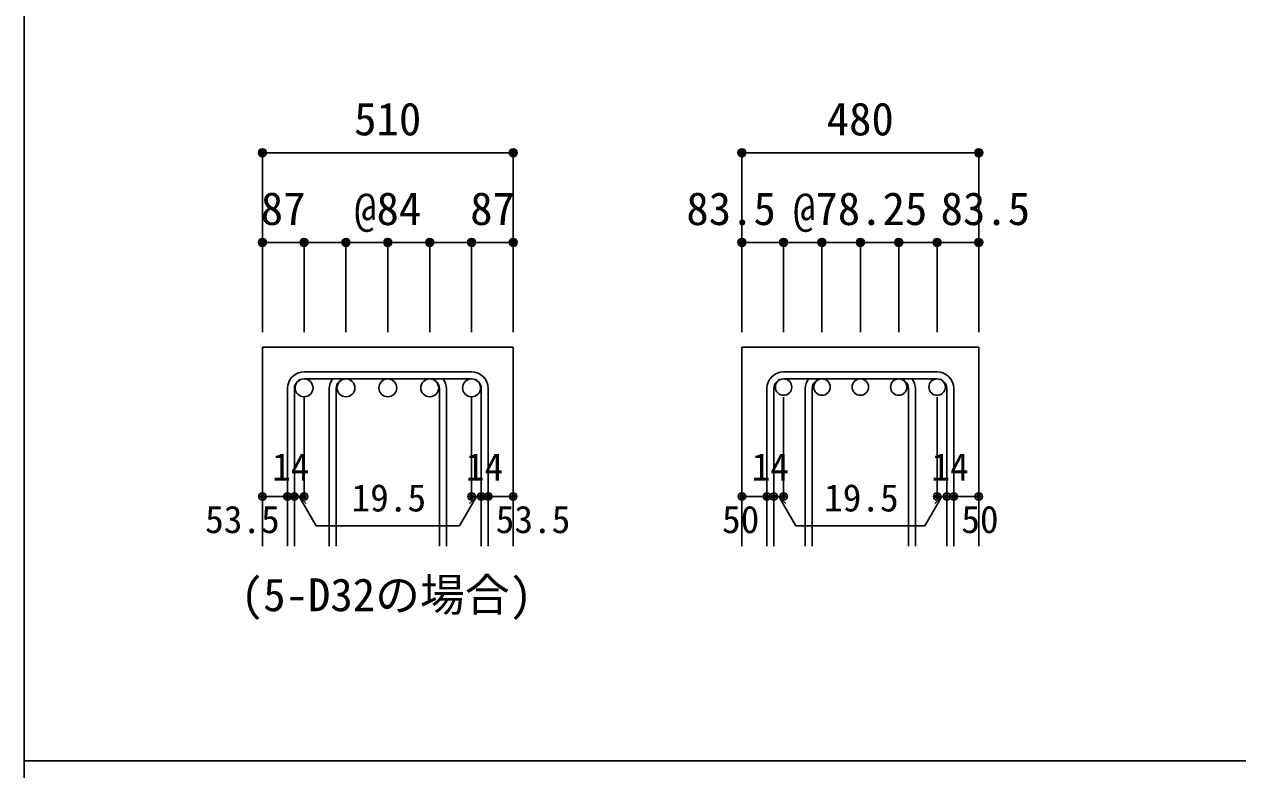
# Model space of a CAD drawing. Units: millimetres at full size, sheet at 1:30. Extents: x -5973 to 5954, y -4195 to 4201.
# Drawn here: x -5973 to -3539, y -15 to 1481 of the extents above; entities that cross this region are included whole.
import ezdxf
from ezdxf.enums import TextEntityAlignment as Align

# ---------------------------------------------------------------- set-up
doc = ezdxf.new("R2010")
doc.units = ezdxf.units.MM
doc.header["$LTSCALE"] = 30
doc.header["$PDMODE"] = 32
doc.header["$PDSIZE"] = 15
for name, color, linetype in [('0-1_躯体線', 2, 'Continuous'), ('0-5_基礎梁筋', 7, 'Continuous'), ('0-6_スタラップ筋', 7, 'Continuous'), ('0-7_文字', 4, 'Continuous'), ('0-D_寸法', 4, 'Continuous'), ('F-0_枠', 6, 'Continuous')]:
    doc.layers.add(name, color=color, linetype=linetype)
doc.styles.add('ＭＳ ゴシック', font='')
doc.styles.get('ＭＳ ゴシック').set_extended_font_data('MS Gothic')

msp = doc.modelspace()

# ---------------------------------------------------------------- linework, layer by layer
at = {"layer": '0-1_躯体線'}
for p, q in [((-5495.14, 833.3), (-5495.14, 433.3)), ((-5495.14, 833.3), (-4992.14, 833.3)), ((-4992.14, 833.3), (-4992.14, 433.3)), ((-4533.3, 833.3), (-4533.3, 433.3)), ((-4533.3, 833.3), (-4058.3, 833.3)), ((-4058.3, 833.3), (-4058.3, 433.3))]:
    msp.add_line(p, q, dxfattribs=at)
at = {"layer": '0-5_基礎梁筋', "color": 3}
for centre, radius in [((-5411.64, 751.3), 18), ((-5327.64, 751.3), 18), ((-5243.64, 751.3), 18), ((-5159.64, 751.3), 18), ((-5075.64, 751.3), 18), ((-4449.8, 752.8), 16.5), ((-4372.8, 752.8), 16.5), ((-4295.8, 752.8), 16.5), ((-4218.8, 752.8), 16.5), ((-4141.8, 752.8), 16.5)]:
    msp.add_circle(centre, radius, dxfattribs=at)
at = {"layer": '0-6_スタラップ筋'}
for p, q in [((-5075.64, 783.3), (-5411.64, 783.3)), ((-4141.8, 783.3), (-4449.8, 783.3)), ((-5075.64, 769.3), (-5411.64, 769.3)), ((-4141.8, 769.3), (-4449.8, 769.3)), ((-5445.14, 749.8), (-5445.14, 433.3)), ((-5431.14, 749.8), (-5431.14, 433.3)), ((-5361.14, 749.8), (-5361.14, 433.3)), ((-5347.14, 749.8), (-5347.14, 433.3)), ((-5140.14, 749.8), (-5140.14, 433.3)), ((-5126.14, 749.8), (-5126.14, 433.3)), ((-5056.14, 749.8), (-5056.14, 433.3)), ((-5042.14, 749.8), (-5042.14, 433.3)), ((-4483.3, 749.8), (-4483.3, 433.3)), ((-4469.3, 749.8), (-4469.3, 433.3)), ((-4406.3, 749.8), (-4406.3, 433.3)), ((-4392.3, 749.8), (-4392.3, 433.3)), ((-4199.3, 749.8), (-4199.3, 433.3)), ((-4185.3, 749.8), (-4185.3, 433.3)), ((-4122.3, 749.8), (-4122.3, 433.3)), ((-4108.3, 749.8), (-4108.3, 433.3))]:
    msp.add_line(p, q, dxfattribs=at)
for centre, radius, start, end in [((-5411.64, 749.8), 33.5, 90, 180), ((-5075.64, 749.8), 33.5, 0, 90), ((-4449.8, 749.8), 33.5, 90, 180), ((-4141.8, 749.8), 33.5, 0, 90), ((-5411.64, 749.8), 19.5, 90, 180), ((-5327.64, 749.8), 33.5, 144.40235, 180), ((-5327.64, 749.8), 19.5, 90, 180), ((-5159.64, 749.8), 19.5, 0, 90), ((-5159.64, 749.8), 33.5, 0, 35.59765), ((-5075.64, 749.8), 19.5, 0, 90), ((-4449.8, 749.8), 19.5, 90, 180), ((-4372.8, 749.8), 33.5, 144.40235, 180), ((-4372.8, 749.8), 19.5, 90, 180), ((-4218.8, 749.8), 19.5, 0, 90), ((-4218.8, 749.8), 33.5, 0, 35.59765), ((-4141.8, 749.8), 19.5, 0, 90)]:
    msp.add_arc(centre, radius, start, end, dxfattribs=at)
at = {"layer": '0-D_寸法'}
for p, q in [((-5495.14, 1223.3), (-5495.14, 1043.3)), ((-5495.14, 1223.3), (-4992.14, 1223.3)), ((-4992.14, 1223.3), (-4992.14, 1043.3)), ((-4533.3, 1223.3), (-4533.3, 1043.3)), ((-4533.3, 1223.3), (-4058.3, 1223.3)), ((-4533.3, 1223.3), (-4058.3, 1223.3)), ((-4058.3, 1223.3), (-4058.3, 1043.3)), ((-5411.64, 1043.3), (-5495.14, 1043.3)), ((-5495.14, 1043.3), (-5495.14, 863.3)), ((-5243.64, 1043.3), (-5411.64, 1043.3)), ((-5411.64, 1043.3), (-5411.64, 863.3)), ((-5327.64, 1043.3), (-5327.64, 863.3)), ((-5243.64, 1043.3), (-5243.64, 863.3)), ((-5075.64, 1043.3), (-5243.64, 1043.3)), ((-5159.64, 1043.3), (-5159.64, 863.3)), ((-4992.14, 1043.3), (-5075.64, 1043.3)), ((-5075.64, 1043.3), (-5075.64, 863.3)), ((-4992.14, 1043.3), (-4992.14, 863.3)), ((-4449.8, 1043.3), (-4533.3, 1043.3)), ((-4533.3, 1043.3), (-4533.3, 863.3)), ((-4295.8, 1043.3), (-4449.8, 1043.3)), ((-4449.8, 1043.3), (-4449.8, 863.3)), ((-4372.8, 1043.3), (-4372.8, 863.3)), ((-4141.8, 1043.3), (-4295.8, 1043.3)), ((-4295.8, 1043.3), (-4295.8, 863.3)), ((-4218.8, 1043.3), (-4218.8, 863.3)), ((-4058.3, 1043.3), (-4141.8, 1043.3)), ((-4141.8, 1043.3), (-4141.8, 863.3)), ((-4058.3, 1043.3), (-4058.3, 863.3)), ((-5411.64, 533.3), (-5411.64, 732.63)), ((-5075.64, 533.3), (-5075.64, 732.63)), ((-4449.8, 533.3), (-4449.8, 732.63)), ((-4141.8, 533.3), (-4141.8, 732.63)), ((-5495.14, 533.3), (-5445.14, 533.3)), ((-5445.14, 533.3), (-5411.64, 533.3)), ((-5421.39, 533.3), (-5407.24, 519.16)), ((-5421.39, 533.3), (-5387.16, 474.02)), ((-5065.89, 533.3), (-5100.11, 474.02)), ((-5065.89, 533.3), (-5080.03, 519.16)), ((-5075.64, 533.3), (-4992.14, 533.3)), ((-5056.14, 533.3), (-5042.14, 533.3)), ((-4533.3, 533.3), (-4483.3, 533.3)), ((-4483.3, 533.3), (-4449.8, 533.3)), ((-4459.55, 533.3), (-4445.41, 519.16)), ((-4459.55, 533.3), (-4425.33, 474.02)), ((-4132.05, 533.3), (-4166.27, 474.02)), ((-4132.05, 533.3), (-4146.19, 519.16)), ((-4141.8, 533.3), (-4058.3, 533.3)), ((-4122.3, 533.3), (-4108.3, 533.3)), ((-5387.16, 474.02), (-5100.11, 474.02)), ((-4425.33, 474.02), (-4166.27, 474.02))]:
    msp.add_line(p, q, dxfattribs=at)
for points in [[(-4992.14, 1223.3), (-4992.14, 1043.3), (-4992.14, 863.3)], [(-4058.3, 1223.3), (-4058.3, 1043.3), (-4058.3, 863.3)]]:
    msp.add_lwpolyline(points, dxfattribs=at)
for centre, radius in [((-5495.14, 1223.3), 8), ((-5495.14, 1223.3), 7.2), ((-5495.14, 1223.3), 6.4), ((-5495.14, 1223.3), 5.6), ((-5495.14, 1223.3), 4.8), ((-5495.14, 1223.3), 4), ((-5495.14, 1223.3), 3.2), ((-5495.14, 1223.3), 2.4), ((-5495.14, 1223.3), 1.6), ((-5495.14, 1223.3), 0.8), ((-4992.14, 1223.3), 8), ((-4992.14, 1223.3), 7.2), ((-4992.14, 1223.3), 6.4), ((-4992.14, 1223.3), 5.6), ((-4992.14, 1223.3), 4.8), ((-4992.14, 1223.3), 4), ((-4992.14, 1223.3), 3.2), ((-4992.14, 1223.3), 2.4), ((-4992.14, 1223.3), 1.6), ((-4992.14, 1223.3), 0.8), ((-4533.3, 1223.3), 8), ((-4533.3, 1223.3), 7.2), ((-4533.3, 1223.3), 6.4), ((-4533.3, 1223.3), 5.6), ((-4533.3, 1223.3), 4.8), ((-4533.3, 1223.3), 4), ((-4533.3, 1223.3), 3.2), ((-4533.3, 1223.3), 2.4), ((-4533.3, 1223.3), 1.6), ((-4533.3, 1223.3), 0.8), ((-4058.3, 1223.3), 8), ((-4058.3, 1223.3), 7.2), ((-4058.3, 1223.3), 6.4), ((-4058.3, 1223.3), 5.6), ((-4058.3, 1223.3), 4.8), ((-4058.3, 1223.3), 4), ((-4058.3, 1223.3), 3.2), ((-4058.3, 1223.3), 2.4), ((-4058.3, 1223.3), 1.6), ((-4058.3, 1223.3), 0.8), ((-5495.14, 1043.3), 8), ((-5495.14, 1043.3), 7.2), ((-5495.14, 1043.3), 6.4), ((-5495.14, 1043.3), 5.6), ((-5495.14, 1043.3), 4.8), ((-5495.14, 1043.3), 4), ((-5411.64, 1043.3), 8), ((-5411.64, 1043.3), 7.2), ((-5411.64, 1043.3), 6.4), ((-5411.64, 1043.3), 5.6), ((-5411.64, 1043.3), 4.8), ((-5411.64, 1043.3), 4), ((-5327.64, 1043.3), 8), ((-5327.64, 1043.3), 7.2), ((-5327.64, 1043.3), 6.4), ((-5327.64, 1043.3), 5.6), ((-5327.64, 1043.3), 4.8), ((-5327.64, 1043.3), 4), ((-5243.64, 1043.3), 8), ((-5243.64, 1043.3), 7.2), ((-5243.64, 1043.3), 6.4), ((-5243.64, 1043.3), 5.6), ((-5243.64, 1043.3), 4.8), ((-5243.64, 1043.3), 4), ((-5159.64, 1043.3), 8), ((-5159.64, 1043.3), 7.2), ((-5159.64, 1043.3), 6.4), ((-5159.64, 1043.3), 5.6), ((-5159.64, 1043.3), 4.8), ((-5159.64, 1043.3), 4), ((-5075.64, 1043.3), 8), ((-5075.64, 1043.3), 7.2), ((-5075.64, 1043.3), 6.4), ((-5075.64, 1043.3), 5.6), ((-5075.64, 1043.3), 4.8), ((-5075.64, 1043.3), 4), ((-4992.14, 1043.3), 8), ((-4992.14, 1043.3), 7.2), ((-4992.14, 1043.3), 6.4), ((-4992.14, 1043.3), 5.6), ((-4992.14, 1043.3), 4.8), ((-4992.14, 1043.3), 4), ((-4533.3, 1043.3), 8), ((-4533.3, 1043.3), 7.2), ((-4533.3, 1043.3), 6.4), ((-4533.3, 1043.3), 5.6), ((-4533.3, 1043.3), 4.8), ((-4533.3, 1043.3), 4), ((-4449.8, 1043.3), 8), ((-4449.8, 1043.3), 7.2), ((-4449.8, 1043.3), 6.4), ((-4449.8, 1043.3), 5.6), ((-4449.8, 1043.3), 4.8), ((-4449.8, 1043.3), 4), ((-4372.8, 1043.3), 8), ((-4372.8, 1043.3), 7.2), ((-4372.8, 1043.3), 6.4), ((-4372.8, 1043.3), 5.6), ((-4372.8, 1043.3), 4.8), ((-4372.8, 1043.3), 4), ((-4295.8, 1043.3), 8), ((-4295.8, 1043.3), 7.2), ((-4295.8, 1043.3), 6.4), ((-4295.8, 1043.3), 5.6), ((-4295.8, 1043.3), 4.8), ((-4295.8, 1043.3), 4), ((-4218.8, 1043.3), 8), ((-4218.8, 1043.3), 7.2), ((-4218.8, 1043.3), 6.4), ((-4218.8, 1043.3), 5.6), ((-4218.8, 1043.3), 4.8), ((-4218.8, 1043.3), 4), ((-4141.8, 1043.3), 8), ((-4141.8, 1043.3), 7.2), ((-4141.8, 1043.3), 6.4), ((-4141.8, 1043.3), 5.6), ((-4141.8, 1043.3), 4.8), ((-4141.8, 1043.3), 4), ((-4058.3, 1043.3), 8), ((-4058.3, 1043.3), 7.2), ((-4058.3, 1043.3), 6.4), ((-4058.3, 1043.3), 5.6), ((-4058.3, 1043.3), 4.8), ((-4058.3, 1043.3), 4), ((-5495.14, 1043.3), 3.2), ((-5495.14, 1043.3), 2.4), ((-5495.14, 1043.3), 1.6), ((-5495.14, 1043.3), 0.8), ((-5411.64, 1043.3), 3.2), ((-5411.64, 1043.3), 2.4), ((-5411.64, 1043.3), 1.6), ((-5411.64, 1043.3), 0.8), ((-5327.64, 1043.3), 3.2), ((-5327.64, 1043.3), 2.4), ((-5327.64, 1043.3), 1.6), ((-5327.64, 1043.3), 0.8), ((-5243.64, 1043.3), 3.2), ((-5243.64, 1043.3), 2.4), ((-5243.64, 1043.3), 1.6), ((-5243.64, 1043.3), 0.8), ((-5159.64, 1043.3), 3.2), ((-5159.64, 1043.3), 2.4), ((-5159.64, 1043.3), 1.6), ((-5159.64, 1043.3), 0.8), ((-5075.64, 1043.3), 3.2), ((-5075.64, 1043.3), 2.4), ((-5075.64, 1043.3), 1.6), ((-5075.64, 1043.3), 0.8), ((-4992.14, 1043.3), 3.2), ((-4992.14, 1043.3), 2.4), ((-4992.14, 1043.3), 1.6), ((-4992.14, 1043.3), 0.8), ((-4533.3, 1043.3), 3.2), ((-4533.3, 1043.3), 2.4), ((-4533.3, 1043.3), 1.6), ((-4533.3, 1043.3), 0.8), ((-4449.8, 1043.3), 3.2), ((-4449.8, 1043.3), 2.4), ((-4449.8, 1043.3), 1.6), ((-4449.8, 1043.3), 0.8), ((-4372.8, 1043.3), 3.2), ((-4372.8, 1043.3), 2.4), ((-4372.8, 1043.3), 1.6), ((-4372.8, 1043.3), 0.8), ((-4295.8, 1043.3), 3.2), ((-4295.8, 1043.3), 2.4), ((-4295.8, 1043.3), 1.6), ((-4295.8, 1043.3), 0.8), ((-4218.8, 1043.3), 3.2), ((-4218.8, 1043.3), 2.4), ((-4218.8, 1043.3), 1.6), ((-4218.8, 1043.3), 0.8), ((-4141.8, 1043.3), 3.2), ((-4141.8, 1043.3), 2.4), ((-4141.8, 1043.3), 1.6), ((-4141.8, 1043.3), 0.8), ((-4058.3, 1043.3), 3.2), ((-4058.3, 1043.3), 2.4), ((-4058.3, 1043.3), 1.6), ((-4058.3, 1043.3), 0.8), ((-5495.14, 533.3), 4), ((-5495.14, 533.3), 3.6), ((-5495.14, 533.3), 3.2), ((-5495.14, 533.3), 2.8), ((-5495.14, 533.3), 2.4), ((-5445.14, 533.3), 4), ((-5445.14, 533.3), 3.6), ((-5445.14, 533.3), 3.2), ((-5445.14, 533.3), 2.8), ((-5445.14, 533.3), 2.4), ((-5431.14, 533.3), 4), ((-5431.14, 533.3), 3.6), ((-5431.14, 533.3), 3.2), ((-5431.14, 533.3), 2.8), ((-5431.14, 533.3), 2.4), ((-5411.64, 533.3), 4), ((-5411.64, 533.3), 3.6), ((-5411.64, 533.3), 3.2), ((-5411.64, 533.3), 2.8), ((-5411.64, 533.3), 2.4), ((-5075.64, 533.3), 4), ((-5075.64, 533.3), 3.6), ((-5075.64, 533.3), 3.2), ((-5075.64, 533.3), 2.8), ((-5075.64, 533.3), 2.4), ((-5056.14, 533.3), 4), ((-5056.14, 533.3), 3.6), ((-5056.14, 533.3), 3.2), ((-5056.14, 533.3), 2.8), ((-5056.14, 533.3), 2.4), ((-5042.14, 533.3), 4), ((-5042.14, 533.3), 3.6), ((-5042.14, 533.3), 3.2), ((-5042.14, 533.3), 2.8), ((-5042.14, 533.3), 2.4), ((-4992.14, 533.3), 4), ((-4992.14, 533.3), 3.6), ((-4992.14, 533.3), 3.2), ((-4992.14, 533.3), 2.8), ((-4992.14, 533.3), 2.4), ((-4533.3, 533.3), 4), ((-4533.3, 533.3), 3.6), ((-4533.3, 533.3), 3.2), ((-4533.3, 533.3), 2.8), ((-4533.3, 533.3), 2.4), ((-4483.3, 533.3), 4), ((-4483.3, 533.3), 3.6), ((-4483.3, 533.3), 3.2), ((-4483.3, 533.3), 2.8), ((-4483.3, 533.3), 2.4), ((-4469.3, 533.3), 4), ((-4469.3, 533.3), 3.6), ((-4469.3, 533.3), 3.2), ((-4469.3, 533.3), 2.8), ((-4469.3, 533.3), 2.4), ((-4449.8, 533.3), 4), ((-4449.8, 533.3), 3.6), ((-4449.8, 533.3), 3.2), ((-4449.8, 533.3), 2.8), ((-4449.8, 533.3), 2.4), ((-4141.8, 533.3), 4), ((-4141.8, 533.3), 3.6), ((-4141.8, 533.3), 3.2), ((-4141.8, 533.3), 2.8), ((-4141.8, 533.3), 2.4), ((-4122.3, 533.3), 4), ((-4122.3, 533.3), 3.6), ((-4122.3, 533.3), 3.2), ((-4122.3, 533.3), 2.8), ((-4122.3, 533.3), 2.4), ((-4108.3, 533.3), 4), ((-4108.3, 533.3), 3.6), ((-4108.3, 533.3), 3.2), ((-4108.3, 533.3), 2.8), ((-4108.3, 533.3), 2.4), ((-4058.3, 533.3), 4), ((-4058.3, 533.3), 3.6), ((-4058.3, 533.3), 3.2), ((-4058.3, 533.3), 2.8), ((-4058.3, 533.3), 2.4), ((-5495.14, 533.3), 2), ((-5495.14, 533.3), 1.6), ((-5495.14, 533.3), 1.2), ((-5495.14, 533.3), 0.8), ((-5495.14, 533.3), 0.4), ((-5445.14, 533.3), 2), ((-5445.14, 533.3), 1.6), ((-5445.14, 533.3), 1.2), ((-5445.14, 533.3), 0.8), ((-5445.14, 533.3), 0.4), ((-5431.14, 533.3), 2), ((-5431.14, 533.3), 1.6), ((-5431.14, 533.3), 1.2), ((-5431.14, 533.3), 0.8), ((-5431.14, 533.3), 0.4), ((-5411.64, 533.3), 2), ((-5411.64, 533.3), 1.6), ((-5411.64, 533.3), 1.2), ((-5411.64, 533.3), 0.8), ((-5411.64, 533.3), 0.4), ((-5075.64, 533.3), 2), ((-5075.64, 533.3), 1.6), ((-5075.64, 533.3), 1.2), ((-5075.64, 533.3), 0.8), ((-5075.64, 533.3), 0.4), ((-5056.14, 533.3), 2), ((-5056.14, 533.3), 1.6), ((-5056.14, 533.3), 1.2), ((-5056.14, 533.3), 0.8), ((-5056.14, 533.3), 0.4), ((-5042.14, 533.3), 2), ((-5042.14, 533.3), 1.6), ((-5042.14, 533.3), 1.2), ((-5042.14, 533.3), 0.8), ((-5042.14, 533.3), 0.4), ((-4992.14, 533.3), 2), ((-4992.14, 533.3), 1.6), ((-4992.14, 533.3), 1.2), ((-4992.14, 533.3), 0.8), ((-4992.14, 533.3), 0.4), ((-4533.3, 533.3), 2), ((-4533.3, 533.3), 1.6), ((-4533.3, 533.3), 1.2), ((-4533.3, 533.3), 0.8), ((-4533.3, 533.3), 0.4), ((-4483.3, 533.3), 2), ((-4483.3, 533.3), 1.6), ((-4483.3, 533.3), 1.2), ((-4483.3, 533.3), 0.8), ((-4483.3, 533.3), 0.4), ((-4469.3, 533.3), 2), ((-4469.3, 533.3), 1.6), ((-4469.3, 533.3), 1.2), ((-4469.3, 533.3), 0.8), ((-4469.3, 533.3), 0.4), ((-4449.8, 533.3), 2), ((-4449.8, 533.3), 1.6), ((-4449.8, 533.3), 1.2), ((-4449.8, 533.3), 0.8), ((-4449.8, 533.3), 0.4), ((-4141.8, 533.3), 2), ((-4141.8, 533.3), 1.6), ((-4141.8, 533.3), 1.2), ((-4141.8, 533.3), 0.8), ((-4141.8, 533.3), 0.4), ((-4122.3, 533.3), 2), ((-4122.3, 533.3), 1.6), ((-4122.3, 533.3), 1.2), ((-4122.3, 533.3), 0.8), ((-4122.3, 533.3), 0.4), ((-4108.3, 533.3), 2), ((-4108.3, 533.3), 1.6), ((-4108.3, 533.3), 1.2), ((-4108.3, 533.3), 0.8), ((-4108.3, 533.3), 0.4), ((-4058.3, 533.3), 2), ((-4058.3, 533.3), 1.6), ((-4058.3, 533.3), 1.2), ((-4058.3, 533.3), 0.8), ((-4058.3, 533.3), 0.4)]:
    msp.add_circle(centre, radius, dxfattribs=at)
at = {"layer": '0-D_寸法', "color": 7}
for p in [(-5495.14, 1223.3), (-4992.14, 1223.3), (-4533.3, 1223.3), (-4058.3, 1223.3), (-5495.14, 1043.3), (-5411.64, 1043.3), (-5327.64, 1043.3), (-5243.64, 1043.3), (-5159.64, 1043.3), (-5075.64, 1043.3), (-4992.14, 1043.3), (-4533.3, 1043.3), (-4449.8, 1043.3), (-4372.8, 1043.3), (-4295.8, 1043.3), (-4218.8, 1043.3), (-4141.8, 1043.3), (-4058.3, 1043.3), (-5495.14, 533.3), (-5445.14, 533.3), (-5431.14, 533.3), (-5411.64, 533.3), (-5075.64, 533.3), (-5056.14, 533.3), (-5042.14, 533.3), (-4992.14, 533.3), (-4533.3, 533.3), (-4483.3, 533.3), (-4469.3, 533.3), (-4449.8, 533.3), (-4141.8, 533.3), (-4122.3, 533.3), (-4108.3, 533.3), (-4058.3, 533.3)]:
    msp.add_point(p, dxfattribs=at)
at = {"layer": 'F-0_枠'}
msp.add_line((-5972.88, 4201.15), (-5972.88, -4195.24), dxfattribs=at)
at = {"layer": 'F-0_枠', "color": 2}
msp.add_line((3723.6, 2.95), (-5972.88, 2.95), dxfattribs=at)

# ---------------------------------------------------------------- texts
at = {"layer": '0-7_文字', "color": 7, "style": 'ＭＳ ゴシック'}
msp.add_text('(5-D32の場合)', height=65.98, dxfattribs=at).set_placement((-5538.43, 283.23), align=Align.BOTTOM_LEFT)
at = {"layer": '0-D_寸法', "style": 'ＭＳ ゴシック'}
for s, height, p in [('510', 65.98, (-5311.14, 1238.3)), ('480', 65.98, (-4363.3, 1238.3)), ('87', 65.98, (-5498.52, 1058.48)), ('@84', 65.98, (-5311.14, 1058.3)), ('87', 65.98, (-5078.39, 1058.42)), ('83.5', 65.98, (-4644.8, 1058.3)), ('@78.25', 65.98, (-4430.8, 1058.3)), ('83.5', 65.98, (-4134.8, 1058.3)), ('14', 54.99, (-5475.67, 548.75)), ('14', 54.99, (-5087.09, 548.75)), ('14', 54.99, (-4513.84, 548.75)), ('14', 54.99, (-4153.26, 548.75)), ('19.5', 54.99, (-5316.4, 486.67)), ('19.5', 54.99, (-4368.56, 486.67)), ('53.5', 54.99, (-5610.14, 443.3)), ('53.5', 54.99, (-5027.14, 443.3)), ('50', 54.99, (-4573.3, 443.3)), ('50', 54.99, (-4093.3, 443.3))]:
    msp.add_text(s, height=height, dxfattribs=at).set_placement(p, align=Align.BOTTOM_LEFT)

doc.saveas('drawing.dxf')
